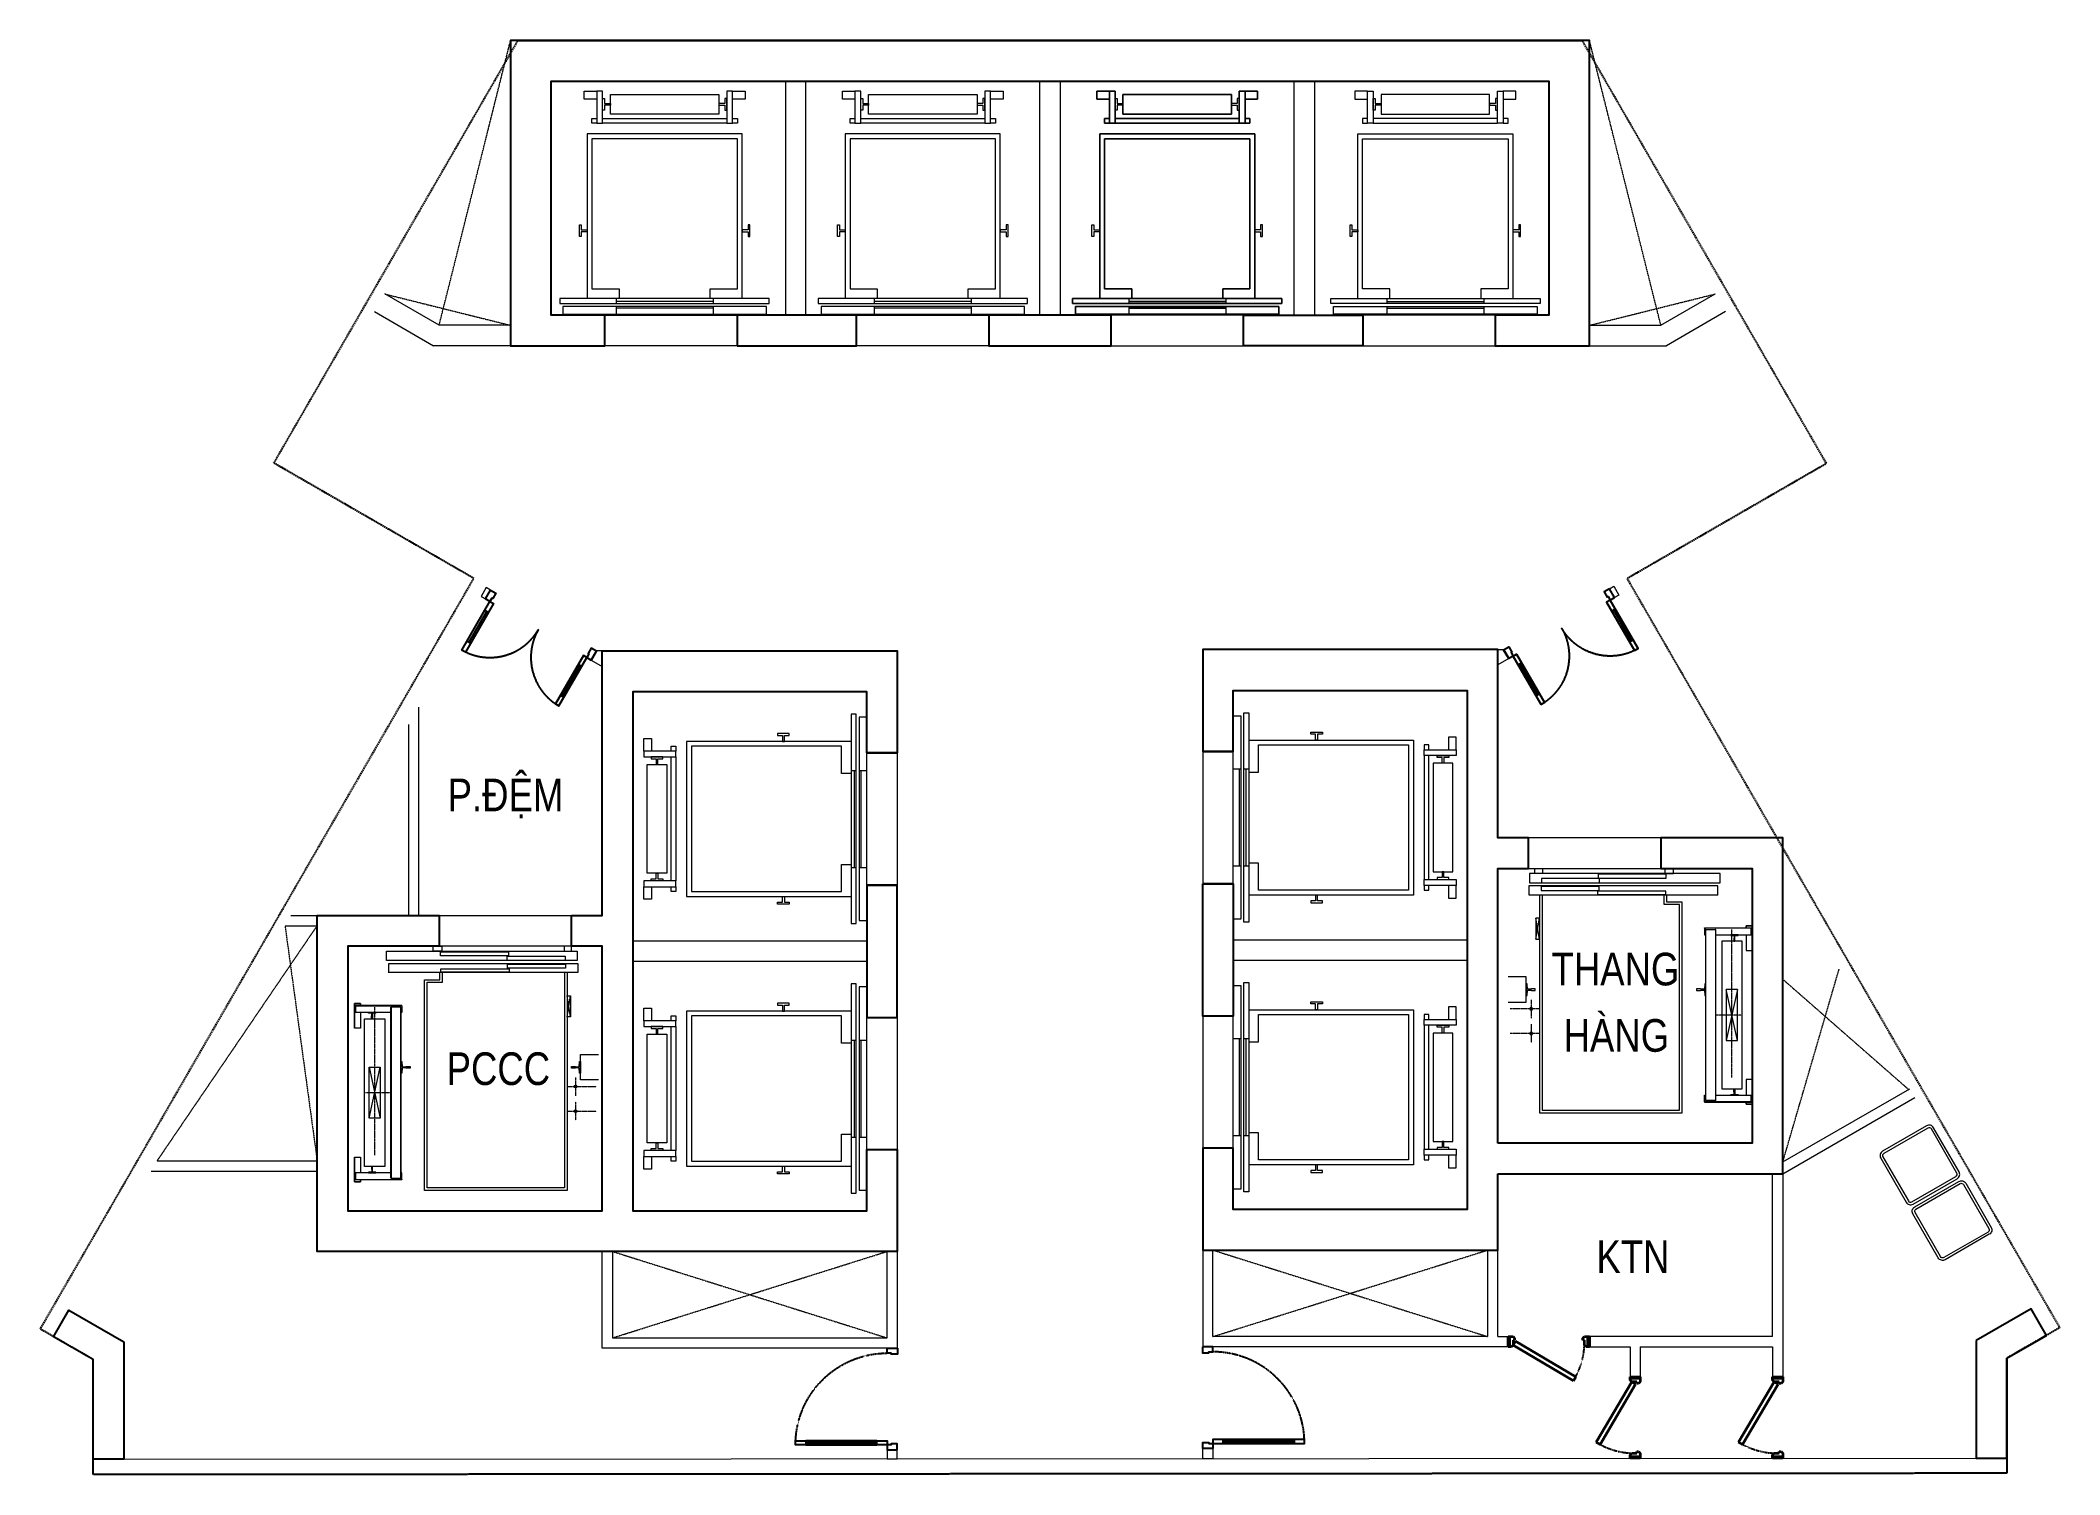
# Model space of a CAD drawing. Header units: millimetres. Extents: x -9920 to 9920, y -14093 to 0.
import ezdxf

# ---------------------------------------------------------------- set-up
doc = ezdxf.new("R2010")
doc.units = ezdxf.units.MM
for name, pattern in [('HIDDEN', [9.525, 6.35, -3.175]), ('HIDDEN2', [4.7625, 3.175, -1.5875]), ('HIDDEN3', [0.2, 0.1, -0.1]), ('XREF MB$0$HIDDEN', [0.375, 0.25, -0.125]), ('Xref.Trục tầng 1$0$CENTER2', [1.125, 0.75, -0.125, 0.125, -0.125])]:
    doc.linetypes.add(name, pattern=pattern)
doc.layers.get('0').update_dxf_attribs({"color": 231})
for name, color, linetype in [('A-CONC', 2, 'Continuous'), ('A-DOOR', 142, 'Continuous'), ('MDI-BAO-TM', 3, 'HIDDEN')]:
    doc.layers.add(name, color=color, linetype=linetype)
for name, color, linetype, lineweight in [('A-LITE', 9, 'Continuous', 9), ('A-TEXT', 255, 'Continuous', 25), ('A-Truc', 10, 'Xref.Trục tầng 1$0$CENTER2', 9), ('A-WALL', 1, 'Continuous', 13)]:
    doc.layers.add(name, color=color, linetype=linetype, lineweight=lineweight)
doc.styles.add('MDI_Chu Thuong', font='arial.ttf', dxfattribs={"width": 0.8})

# ---------------------------------------------------------------- blocks, each defined once
blk = doc.blocks.new('THANG TÀNG DH_dwg_MB DH 5T TC 180$0$2_thang maycuon$0$Z$W__23185-2265523-MẶT BẰNG TẦNG 08-11')
at = {"flags": 128}
blk.add_lwpolyline([(57, -89), (-57, -89), (-57, -81), (-4.75, -78), (-4.75, -41.25), (-8, -38), (-8, 0), (8, 0), (8, -38), (4.75, -41.25), (4.75, -78), (57, -81)], close=True, dxfattribs=at)
blk = doc.blocks.new('THANG TÀNG DH_dwg_tm1400x2100mb-2265527-MẶT BẰNG TẦNG 08-11')
for p, q in [((1812, 2080), (1817, 2080)), ((710, 1945), (1210, 1835))]:
    blk.add_line(p, q)
at = {"flags": 128}
for points in [[(325, 2090), (85, 2090), (85, 2030), (103, 2030), (85, 2030), (85, 2090), (325, 2090), (325, 2030), (173, 2030)], [(103, 2080), (108, 2080), (108, 1622), (103, 1622), (103, 2080), (108, 2080), (110, 2080), (118, 2080), (171, 2080), (173, 2080)], [(173, 1732), (173, 2080), (171, 2080), (118, 2080), (110, 2080), (108, 2080)], [(1747, 2030), (1595, 2030), (1595, 2090), (1835, 2090), (1835, 2030), (1817, 2030), (1835, 2030), (1835, 2090), (1595, 2090)], [(1812, 1622), (1817, 1622), (1817, 2080), (1812, 2080), (1810, 2080), (1802, 2080), (1810, 2080), (1812, 2080), (1812, 1622), (1810, 1622), (1802, 1622), (1749, 1622), (1747, 1622), (1747, 1632)], [(1747, 1732), (1747, 2080), (1802, 2080), (1747, 2080)], [(1210, 1945), (1210, 1835), (710, 1835), (710, 1945), (1210, 1945), (710, 1835)], [(108, 1622), (110, 1622), (118, 1622), (171, 1622), (173, 1622), (173, 1632)], [(120, 1729), (120, 1732), (1800, 1732), (1800, 1729)], [(1800, 1634), (1800, 1638), (1800, 1641), (1800, 1650), (1800, 1713), (1800, 1722), (1800, 1725), (1800, 1729), (120, 1729), (120, 1725), (120, 1722), (120, 1713), (120, 1650), (120, 1641), (120, 1638), (120, 1634)], [(2139, 1750), (2229, 1750), (2229, -105), (2140, -105), (2140, 1750)], [(2140, 0), (0, 0), (0, 1400), (2070, 1400), (2070, 1250), (2140, 1250)], [(2140, 25), (25, 25), (25, 1375), (2045, 1375), (2045, 1225), (2140, 1225)], [(2260, 590), (2300, 590), (2300, 20), (2260, 20)], [(2350, -25), (2350, -45), (2400, -45), (2400, 30), (2350, 30)], [(1085, -310), (1085, -132), (1335, -132), (1335, -310)], [(1705, -35), (1910, 0), (1910, -35), (1705, -35), (1705, 0), (1910, -35)]]:
    blk.add_lwpolyline(points, dxfattribs=at)
for points in [[(108, 2076), (108, 2075)], [(1685, 1790), (235, 1790), (235, 1990), (1685, 1990)], [(182, 1919), (180, 1952), (173, 1952), (173, 1878), (180, 1878), (182, 1911), (204, 1911), (205, 1910), (235, 1910), (235, 1920), (205, 1920), (204, 1919)], [(1738, 1919), (1740, 1952), (1747, 1952), (1747, 1878), (1740, 1878), (1738, 1911), (1716, 1911), (1715, 1910), (1685, 1910), (1685, 1920), (1715, 1920), (1716, 1919)], [(1800, 1632), (120, 1632), (120, 1634), (1800, 1634)], [(1153, 1632), (1267, 1632), (1267, 1624), (1215, 1620), (1215, 1584), (1218, 1580), (1218, 1542), (1202, 1542), (1202, 1580), (1205, 1584), (1205, 1620), (1153, 1624)], [(2350, 1775), (2350, -100), (2260, -100), (2260, 1775)], [(2145, 570), (2145, 1240), (2177, 1240), (2177, 570)], [(2345, 1245), (2345, 575), (2305, 575), (2305, 1245)], [(2400, 1315), (2400, 1230), (2350, 1230), (2350, 1315)], [(2224, 585), (2224, 15), (2182, 15), (2182, 585)]]:
    blk.add_lwpolyline(points, close=True, dxfattribs=at)
for centre in [(779, -82), (1020, -82)]:
    blk.add_circle(centre, 13)
at = {"layer": 'A-Truc'}
for p, q in [((347, 1890), (1801, 1890)), ((960, 1980), (960, 1730)), ((779, 0), (779, -290)), ((1020, 0), (1020, -290)), ((869, -82), (689, -82)), ((1110, -82), (930, -82))]:
    blk.add_line(p, q, dxfattribs=at)
at = {"zscale": -1}
blk.add_blockref('THANG TÀNG DH_dwg_MB DH 5T TC 180$0$2_thang maycuon$0$Z$W__23185-2265523-MẶT BẰNG TẦNG 08-11', (1210, -42), dxfattribs=at)
blk = doc.blocks.new('*U11')
for p, q in [((90, 450), (50, 450)), ((1110, 450), (1150, 450)), ((90, 100), (50, 100)), ((1110, 100), (1150, 100))]:
    blk.add_line(p, q)
at = {"color": 251}
for p, q in [((70, 100), (70, 450)), ((1130, 100), (1130, 450))]:
    blk.add_line(p, q, dxfattribs=at)
for points in [[(50, 0), (90, 0), (90, 550), (50, 550)], [(1150, 0), (1110, 0), (1110, 550), (1150, 550)], [(0, -100), (60, -100), (60, -40), (50, -40), (50, 0), (0, 0)], [(1200, -100), (1140, -100), (1140, -40), (1150, -40), (1150, 0), (1200, 0)]]:
    blk.add_lwpolyline(points, close=True)
at = {"color": 251, "linetype": 'HIDDEN2', "ltscale": 500}
for centre, start, end in [((50, 0), 0, 90), ((1150, 0), 90, 180)]:
    blk.add_arc(centre, 550, start, end, dxfattribs=at)
blk = doc.blocks.new('*U12')
blk.add_line((-70, 100), (-70, 800))
for points in [[(-50, 0), (-50, 900), (-90, 900), (-90, 0)], [(-50, 100), (-90, 100), (-90, 800), (-50, 800)], [(-1000, -100), (-940, -100), (-940, -40), (-950, -40), (-950, 0), (-1000, 0)], [(0, -100), (-60, -100), (-60, -40), (-50, -40), (-50, 0), (0, 0)]]:
    blk.add_lwpolyline(points, close=True)
at = {"linetype": 'XREF MB$0$HIDDEN'}
blk.add_arc((-50, 0), 900, 90, 180, dxfattribs=at)
blk = doc.blocks.new('s1_thungrac')
for points in [[(19311, -9385), (18811, -9385, -0.414214), (18761, -9335), (18761, -8835, -0.414214), (18811, -8785), (19311, -8785, -0.414214), (19361, -8835), (19361, -9335, -0.414214)], [(19311, -9360), (18811, -9360, -0.414214), (18786, -9335), (18786, -8835, -0.414214), (18811, -8810), (19311, -8810, -0.414214), (19336, -8835), (19336, -9335, -0.414214)]]:
    blk.add_lwpolyline(points, format="xyb", close=True)
blk = doc.blocks.new('s1_cuaky_830')
at = {"lineweight": 35, "extrusion": (0, 0, -1)}
for p, q in [((18104, -3731), (18065, -3754)), ((18415, -4346), (18065, -3754)), ((18454, -4323), (18104, -3731)), ((18500, -3596), (18400, -3596)), ((18400, -3596), (18400, -3611)), ((18500, -3611), (18400, -3611)), ((18400, -3611), (18400, -3628)), ((18400, -3611), (18490, -3611)), ((18400, -3628), (18415, -3646)), ((18415, -3646), (18465, -3646)), ((18465, -3646), (18465, -3661)), ((18465, -3661), (18483, -3661)), ((18483, -3661), (18500, -3646)), ((18500, -3611), (18500, -3596)), ((18500, -3646), (18500, -3611)), ((18415, -4346), (18400, -4363)), ((18400, -4363), (18400, -4381)), ((18454, -4323), (18415, -4346)), ((18465, -4346), (18415, -4346)), ((18465, -4331), (18465, -4346)), ((18483, -4331), (18465, -4331)), ((18500, -4346), (18483, -4331)), ((18500, -4381), (18500, -4346)), ((18400, -4381), (18500, -4381)), ((18400, -4381), (18400, -4396)), ((18490, -4381), (18400, -4381)), ((18400, -4396), (18500, -4396)), ((18500, -4396), (18500, -4381))]:
    blk.add_line(p, q, dxfattribs=at)
at = {"linetype": 'HIDDEN3', "extrusion": (0, 0, -1)}
blk.add_arc((-18445, -4361), 716, 57.9031, 87.5657, dxfattribs=at)
blk = doc.blocks.new('x_loithangmay')
for p, q in [((-160, 500), (-110, 500)), ((-130, -500), (-130, 500)), ((-80, 500), (0, 500)), ((-60, -500), (-60, 500)), ((-160, -500), (-110, -500)), ((-80, -500), (0, -500))]:
    blk.add_line(p, q)
at = {"flags": 128}
for points in [[(-110, -1080), (-160, -1080), (-160, 1080), (-110, 1080)], [(-80, 1050), (0, 1050), (0, -1050), (-80, -1050)], [(-850, 860), (-800, 860), (-800, 880), (-920, 880), (-920, 860), (-870, 860), (-870, 800), (-850, 800)], [(-2220, 830), (-2300, 830), (-2300, 700), (-2220, 700)], [(-1970, 640), (-2020, 640), (-2020, -640), (-1970, -640), (-1970, 640), (-2300, 640), (-2300, 700), (-1970, 700)], [(-2155, 620), (-2105, 620), (-2105, 640), (-2225, 640), (-2225, 620), (-2175, 620), (-2175, 560), (-2155, 560)], [(-1970, 750), (-2020, 750), (-2020, 700), (-1970, 700)], [(-2065, 560), (-2265, 560), (-2265, -560), (-2065, -560)], [(-2155, -620), (-2105, -620), (-2105, -640), (-2225, -640), (-2225, -620), (-2175, -620), (-2175, -560), (-2155, -560)], [(-1970, -700), (-2020, -700), (-2020, -750), (-1970, -750), (-1970, -700), (-2300, -700), (-2300, -640), (-1970, -640)], [(-2220, -700), (-2300, -700), (-2300, -830), (-2220, -830)], [(-850, -860), (-800, -860), (-800, -880), (-920, -880), (-920, -860), (-870, -860), (-870, -800), (-850, -800)]]:
    blk.add_lwpolyline(points, close=True, dxfattribs=at)
for points in [[(-160, -800), (-1860, -800), (-1860, 800), (-160, 800)], [(-160, -470), (-260, -470), (-260, -750), (-1810, -750), (-1810, 750), (-260, 750), (-260, 470), (-160, 470)]]:
    blk.add_lwpolyline(points, dxfattribs=at)

msp = doc.modelspace()

# ---------------------------------------------------------------- linework, layer by layer
for p, q in [((-4456, -6000, 0), (-4507, -6089, 0)), ((4456, -5987), (4507, -6075)), ((7100, -11137, 0), (7200, -11137, 0))]:
    msp.add_line(p, q)
at = {"layer": 'A-CONC'}
for p, q in [((-1800, -7000), (-1500, -7000)), ((1800, -6987, 0), (1500, -6987, 0)), ((-1800, -8300), (-1500, -8300)), ((1800, -8287, 0), (1500, -8287, 0))]:
    msp.add_line(p, q, dxfattribs=at)
for points in [[(-4375, -2700), (-4900, -2700), (-4900, -400), (4900, -400), (4900, -2700), (4375, -2700), (4375, -3000), (5300, -3000), (5300, 0), (-5300, 0), (-5300, -3000), (-4375, -3000)], [(-3075, -3000), (-1900, -3000), (-1900, -2700), (-3075, -2700)], [(600, -3000), (600, -2700), (-600, -2700), (-600, -3000)], [(3075, -3000), (1900, -3000), (1900, -2700), (3075, -2700)], [(-4700, -8600), (-4400, -8600), (-4400, -6000), (-1500, -6000), (-1500, -7000), (-1800, -7000), (-1800, -6400), (-4100, -6400), (-4100, -11500), (-1800, -11500), (-1800, -10900), (-1500, -10900), (-1500, -11900), (-7200, -11900), (-7200, -8600), (-6000, -8600), (-6000, -8900), (-6900, -8900), (-6900, -11500), (-4400, -11500), (-4400, -8900), (-4700, -8900)], [(-1500, -8300), (-1800, -8300), (-1800, -9600), (-1500, -9600)], [(9100, -12777), (9100, -13930), (9400, -13930), (9400, -12950), (9790, -12725), (9640, -12465)]]:
    msp.add_lwpolyline(points, close=True, dxfattribs=at)
at = {"layer": 'A-CONC', "elevation": 0}
for points in [[(4400, -10837), (4400, -8137), (4700, -8137), (4700, -7837), (4400, -7837), (4400, -5987), (1500, -5987), (1500, -6987), (1800, -6987), (1800, -6387), (4100, -6387), (4100, -11487), (1800, -11487), (1800, -10887), (1500, -10887), (1500, -11887), (4400, -11887), (4400, -11137)], [(4400, -11137), (7200, -11137), (7200, -7837), (6000, -7837), (6000, -8137), (6900, -8137), (6900, -10837), (4400, -10837)]]:
    msp.add_lwpolyline(points, dxfattribs=at)
for points in [[(1500, -8287), (1800, -8287), (1800, -9587), (1500, -9587)], [(-9100, -12790), (-9100, -13943), (-9400, -13943), (-9400, -12963), (-9790, -12738), (-9640, -12478)]]:
    msp.add_lwpolyline(points, close=True, dxfattribs=at)
at = {"layer": 'A-LITE', "linetype": 'HIDDEN', "ltscale": 0.3}
for p, q in [((7200, -11021, 0), (7753, -9126)), ((7200, -9226, 0), (8435, -10308, 0))]:
    msp.add_line(p, q, dxfattribs=at)
for points in [[(-6002, -2800), (-5300, 0)], [(6002, -2800), (5300, 0)], [(-6536, -2492), (-5300, -2800)], [(5300, -2800), (6536, -2492)], [(-8772, -11010), (-7200, -8700)], [(-4300, -11900), (-1600, -12750)], [(-4300, -12750), (-1600, -11900)]]:
    msp.add_lwpolyline(points, dxfattribs=at)
at = {"layer": 'A-LITE', "ltscale": 0.3}
for points in [[(-3075, -2700), (-3075, -3000), (-4375, -3000), (-4375, -2700)], [(-1900, -3000), (-1900, -2700), (-600, -2700), (-600, -3000)], [(1900, -3000), (1900, -2700), (600, -2700), (600, -3000)], [(3075, -2700), (3075, -3000), (4375, -3000), (4375, -2700)], [(-1500, -8300), (-1800, -8300), (-1800, -7000), (-1500, -7000)], [(-6000, -8600), (-4700, -8600), (-4700, -8900), (-6000, -8900)], [(-1500, -10900), (-1800, -10900), (-1800, -9600), (-1500, -9600)]]:
    msp.add_lwpolyline(points, close=True, dxfattribs=at)
at = {"layer": 'A-LITE', "ltscale": 0.3, "elevation": 0}
for points in [[(1500, -8287), (1800, -8287), (1800, -6987), (1500, -6987)], [(6000, -7837), (4700, -7837), (4700, -8137), (6000, -8137)], [(1500, -10887), (1800, -10887), (1800, -9587), (1500, -9587)]]:
    msp.add_lwpolyline(points, close=True, dxfattribs=at)
at = {"layer": 'A-LITE', "linetype": 'HIDDEN', "ltscale": 0.3, "elevation": 0}
for points in [[(-7516, -8700), (-7200, -11010)], [(1600, -11887), (4300, -12737)], [(1600, -12737), (4300, -11887)]]:
    msp.add_lwpolyline(points, dxfattribs=at)
at = {"layer": 'A-WALL'}
for p, q in [((-6636, -2665, 0), (-6056, -3000, 0)), ((6636, -2665, 0), (6056, -3000, 0)), ((-4507, -6089, 0), (-4400, -6151, 0)), ((-4400, -6000), (-4456, -6000)), ((4400, -5987, 0), (4456, -5987, 0)), ((4507, -6075), (4400, -6137)), ((-6300, -8600), (-6300, -6724)), ((-6200, -8600), (-6200, -6551)), ((-7516, -8700, 0), (-7200, -8700, 0)), ((-7458, -8600, 0), (-7200, -8600, 0)), ((-1800, -8850), (-4100, -8850)), ((1800, -8837, 0), (4100, -8837, 0)), ((-1800, -9050), (-4100, -9050)), ((1800, -9037, 0), (4100, -9037, 0)), ((7200, -11021, 0), (8448, -10301, 0)), ((7200, -11137, 0), (8498, -10387, 0)), ((-8772, -11010), (-7200, -11010)), ((-8830, -11110), (-7200, -11110)), ((7100, -12737, 0), (7100, -11137, 0)), ((7200, -11137, 0), (7200, -12837, 0)), ((-4400, -12850), (-4400, -11900)), ((1600, -11887, 0), (1500, -11887, 0)), ((1500, -11887, 0), (1500, -12837, 0)), ((1600, -12737, 0), (1600, -11887, 0)), ((4300, -11887, 0), (4300, -12737, 0)), ((4400, -12737, 0), (4400, -11887, 0)), ((4300, -12737, 0), (1600, -12737, 0)), ((5700, -12837, 0), (5700, -13133, 0)), ((5800, -12837, 0), (7100, -12837, 0)), ((5800, -12837, 0), (5800, -13133, 0)), ((7100, -12837, 0), (7100, -13133, 0)), ((7200, -12837, 0), (7200, -13133, 0)), ((-9400, -13943, 0), (9400, -13930))]:
    msp.add_line(p, q, dxfattribs=at)
for points in [[(-2600, -400), (-2600, -2700), (-2400, -2700), (-2400, -400)], [(100, -400), (100, -2700), (-100, -2700), (-100, -400)], [(2600, -400), (2600, -2700), (2400, -2700), (2400, -400)], [(5590, -5450), (5546, -5475), (5496, -5389), (5540, -5364)], [(5590, -5450), (5546, -5475), (5496, -5389), (5540, -5364)], [(-1600, -13938), (-1500, -13938), (-1500, -13850), (-1600, -13850)]]:
    msp.add_lwpolyline(points, close=True, dxfattribs=at)
for points in [[(-5300, -2800), (-6002, -2800), (-6536, -2492)], [(5300, -2800), (6002, -2800), (6536, -2492)], [(-5300, -3000), (-6056, -3000)], [(5300, -3000), (6056, -3000)], [(-4300, -11900), (-4300, -12750), (-1600, -12750), (-1600, -11900), (-1500, -11900), (-1500, -12850), (-4400, -12850)]]:
    msp.add_lwpolyline(points, dxfattribs=at)
at = {"layer": 'A-WALL', "elevation": 0}
for points in [[(-5590, -5464), (-5546, -5489), (-5496, -5402), (-5540, -5377)], [(-5590, -5464), (-5546, -5489), (-5496, -5402), (-5540, -5377)], [(1600, -13937), (1500, -13937), (1500, -13837), (1600, -13837)]]:
    msp.add_lwpolyline(points, close=True, dxfattribs=at)
for points in [[(4400, -12737), (4500, -12737), (4500, -12837), (1500, -12837)], [(7100, -12737), (5300, -12737), (5300, -12837), (5700, -12837)], [(5700, -13133), (5800, -13133)], [(7100, -13133), (7200, -13133)]]:
    msp.add_lwpolyline(points, dxfattribs=at)
at = {"layer": 'MDI-BAO-TM', "elevation": 0}
msp.add_lwpolyline([(-9920, -12663), (-5661, -5287), (-7625, -4154), (-6734, -2612), (-5226, 0), (5226, 0), (7627, -4159), (5670, -5289), (9920, -12650), (9400, -12950), (9400, -14080), (-9400, -14093), (-9400, -12963)], close=True, dxfattribs=at)

# ---------------------------------------------------------------- block references
at = {"layer": 'A-DOOR', "lineweight": 35, "zscale": -1, "rotation": 150.0000000000096}
msp.add_blockref('*U11', (-4507, -6089, 0), dxfattribs=at)
at = {"layer": 'A-DOOR', "lineweight": 35, "xscale": -1, "zscale": -1, "rotation": 209.9999999999903}
msp.add_blockref('*U11', (4507, -6075), dxfattribs=at)
at = {"layer": 'A-DOOR', "color": 7, "yscale": 1.000257109844842, "zscale": 1.000257109844842}
for p, xscale, rotation in [((-1600, -13850), -1.000257109844842, 89.99827214131564), ((1600, -13837, 0), 1.000257109844842, 270.0017278586844)]:
    msp.add_blockref('*U12', p, dxfattribs=dict(at, xscale=xscale, rotation=rotation))
at = {"layer": 'A-DOOR', "ltscale": 0.3, "xscale": -1}
for p, rotation in [((8896, -31237, 0), 270), ((-12700, -17528, 0), 180), ((-11300, -17528, 0), 180)]:
    msp.add_blockref('s1_cuaky_830', p, dxfattribs=dict(at, rotation=rotation))
at = {"layer": 'A-LITE', "ltscale": 0.3, "zscale": 0.952168083658612}
for p, xscale, yscale, rotation in [((-3786, -2690), -0.9521680836586123, 0.9521680836586123, 90), ((-1250, -2690), -0.9521680836586123, 0.9521680836586123, 90), ((1250, -2690), -0.9521680836586123, 0.9521680836586123, 90), ((1250, -2690), 0.952168083658612, 0.952168083658612, 270), ((3786, -2690), 0.952168083658612, 0.952168083658612, 270), ((-1800, -7650), -0.952168083658612, 0.952168083658612, 180), ((1800, -7637, 0), 0.952168083658612, 0.952168083658612, 180), ((-1800, -10300), -0.952168083658612, 0.952168083658612, 180), ((1800, -10287, 0), 0.952168083658612, 0.952168083658612, 180)]:
    msp.add_blockref('x_loithangmay', p, dxfattribs=dict(at, xscale=xscale, yscale=yscale, rotation=rotation))
at = {"layer": 'A-LITE', "ltscale": 0.3, "xscale": -0.9999999999999999, "zscale": -0.9999999999999999, "rotation": 270.0016094043318}
msp.add_blockref('THANG TÀNG DH_dwg_tm1400x2100mb-2265527-MẶT BẰNG TẦNG 08-11', (4810, -10537, 0), dxfattribs=at)
at = {"layer": 'A-LITE', "ltscale": 0.3, "zscale": -1, "rotation": 89.99839059566824}
msp.add_blockref('THANG TÀNG DH_dwg_tm1400x2100mb-2265527-MẶT BẰNG TẦNG 08-11', (-4745, -11300), dxfattribs=at)
at = {"layer": 'A-LITE', "linetype": 'HIDDEN', "ltscale": 0.3, "xscale": -0.9999999999999999, "rotation": 30.00101059576752}
msp.add_blockref('s1_thungrac', (20511, 6348, 0), dxfattribs=at)
at = {"layer": 'A-LITE', "linetype": 'HIDDEN', "ltscale": 0.3, "rotation": 210.0010105957674}
msp.add_blockref('s1_thungrac', (29912, -9934, 0), dxfattribs=at)

# ---------------------------------------------------------------- texts
at = {"color": 7, "style": 'MDI_Chu Thuong', "width": 0.8}
for s, p in [('THANG', (4928, -9286, 0)), ('HÀNG', (5046, -9938, 0))]:
    msp.add_text(s, height=321, dxfattribs=at).set_placement(p)
at = {"layer": 'A-TEXT', "ltscale": 0.3, "style": 'MDI_Chu Thuong', "width": 0.8}
for s, p in [('P.ĐỆM', (-5918, -7575)), ('PCCC', (-5928, -10265)), ('KTN', (5369, -12113, 0))]:
    msp.add_text(s, height=321, dxfattribs=at).set_placement(p)

doc.saveas('drawing.dxf')
